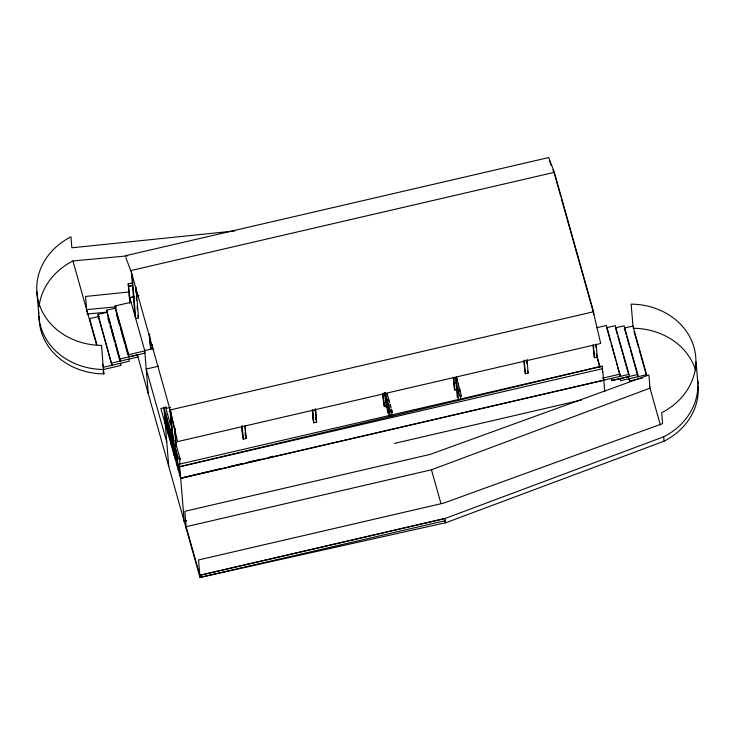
<?xml version="1.0" encoding="UTF-8"?>
<svg xmlns="http://www.w3.org/2000/svg" width="735" height="735" viewBox="0 0 735 735"><rect width="100%" height="100%" fill="white"/><g stroke="black" fill="none" stroke-linecap="round" stroke-linejoin="round"><path stroke-width="1.1" d="M165.228 423.47L180.681 478.375L184.219 521.409L186.368 520.61M697.561 379.379A67.096 58.285 -4.7 0 1 663.687 436.801L445.153 518.46L199.81 575.248L186.148 526.701L431.454 469.803L649.997 388.144L648.913 374.979L430.186 454.395L184.88 511.294L186.322 528.897M444.859 520.545L445.511 522.861L664.054 441.202A67.096 58.285 -4.7 0 0 698.14 386.059M129.856 297.794L134.312 296.729L129.856 297.794L128.23 283.875L132.695 282.837M603.72 380.068L602.094 366.159L179.689 466.725L180.635 478.2L628.985 374.335L615.296 325.678L606.641 327.681L610.592 341.702M180.635 478.2L219.636 468.912M228.557 466.789L233.013 465.733M235.246 465.2L241.934 463.61M247.502 462.278L254.191 460.689M256.423 460.156L260.879 459.099M269.791 456.977L273.135 456.178M125.667 255.679L548.751 157.556L554.346 172.339L593.577 311.741L593.761 314.736M554.346 172.339L131.262 270.471L135.01 316.096M145.117 353.085L128.891 356.852L115.193 308.195L115.018 305.99L131.234 302.232M106.547 310.243L120.421 361.096L106.547 310.243L116.286 307.983M98.077 314.396L111.95 365.258L98.251 316.601L98.077 314.396L106.722 312.393M89.789 320.846L89.606 318.65L99.335 316.39M135.975 286.999L138.52 317.878L135.699 318.531L132.098 274.78M148.25 393.602L144.712 350.558L153.643 348.491M128.891 356.852L128.708 354.647L144.933 350.889M120.246 358.9L137.546 354.886L137.73 357.081L111.766 363.053M120.604 363.292L120.788 365.497L103.479 369.503A67.096 58.285 -4.7 0 1 38.725 311.732M158.512 366.186L146.228 369.034L166.744 441.937M166.459 407.227L160.882 408.522L165.256 424.077M170.529 407.41L166.092 408.44L165.66 406.914L165.733 407.815M593.577 311.741L170.492 409.873L174.158 455.195M169.693 422.432L171.926 421.918M596.728 327.7L606.458 325.44L620.331 376.302L617.896 367.647M624.309 328.067L632.964 326.055L631.154 304.134A67.096 58.285 -4.7 0 1 694.015 347.37A67.096 58.285 -4.7 0 1 661.702 412.675L662.602 423.636L443.885 503.052L198.569 559.951L199.993 577.444L445.483 522.75M241.723 426.429L243.257 439.162L246.078 438.51L245.049 425.923M312.246 410.075L313.771 422.809L316.592 422.156L315.563 409.57M453.274 377.367L454.12 387.657L454.809 390.101L456.683 389.66M523.789 361.004L525.323 373.748L528.143 373.086L527.013 359.36M592.888 344.981L594.422 357.715L597.243 357.063L596.214 344.476M179.946 475.756L179 464.281L602.094 366.159M602.774 368.593L179.689 466.725L179 464.281M602.847 378.112L620.156 374.097M180.681 478.375L603.766 380.243L603.031 377.634M611.86 380.5L637.815 374.483L624.125 325.825L615.471 327.828L617.299 334.37M611.254 378.387L611.869 380.546L629.169 376.531L628.985 374.335M620.083 378.534L620.698 380.693L646.653 374.712L632.964 326.055M628.618 377.689L629.528 380.932L642.509 377.919M394.465 443.407L581.56 400.015M184.219 521.409L186.451 520.894M199.837 575.358L445.153 518.46L445.511 522.861M445.327 520.656L199.993 577.444L137.371 354.95M234.805 230.937L71.846 247.805L70.946 236.845A67.096 58.285 -4.7 0 0 38.633 302.149A67.096 58.285 -4.7 0 0 101.494 345.386L103.846 373.904L103.139 371.763M128.846 291.979L85.545 296.462L86.803 311.824M39.074 306.467A67.096 58.285 -4.7 0 1 72.93 260.962L127.679 255.853M86.629 309.619L116.277 306.853M86.987 314.02L106.373 312.21M549.311 160.478L551.305 165.752M552.904 169.978L554.098 173.148M125.823 257.544L131.409 272.336L170.649 411.738L177.622 441.616L600.716 343.484L593.733 313.606L561.292 198.358M634.057 331.503L638.623 347.719M639.229 349.888L646.23 374.749M649.418 386.105L660.342 424.904M624.309 328.021L626.128 334.508M626.744 336.676L629.785 347.49M630.391 349.649L637.998 376.678L637.815 374.483M617.914 336.529L623.087 354.913M623.693 357.072L628.26 373.288M611.208 343.861L615.765 360.077M616.38 362.245L617.29 365.488M554.502 174.204L560.676 196.162M596.351 353.893L600.063 367.068M596.462 355.409L599.806 367.298M527.454 370.651L528.143 373.086M456.435 383.771L456.003 382.246L457.262 397.488M457.896 388.962L457.464 387.437L458.539 400.502M431.454 469.803L440.89 503.319M389.688 402.826L387.115 393.675L387.29 395.853M391.149 408.017L390.12 404.351L390.294 406.529M385.039 392.361L390.597 412.105L392.361 411.692L392.435 412.592L391.571 409.542L392.113 416.074M385.351 394.089L384.919 392.563L386.169 407.806M386.812 399.27L386.38 397.745L387.63 412.987M388.356 404.764L387.924 403.239L388.999 416.304M389.816 409.946L389.385 408.421L390.009 416.047M382.76 393.721L384.286 406.455L386.169 406.014L384.286 406.381L383.183 393.197M131.528 273.769L132.217 276.213M170.759 413.171L169.987 410.424L173.469 452.751M152.035 347.242L152.467 348.767L152.108 344.412M166.165 409.34L170.548 424.894M174.921 440.458L180.25 459.366L180.176 458.465L178.412 458.879L163.905 407.328L168.765 466.504M137.831 315.434L138.52 317.878M163.978 408.219L164.401 409.744M165.779 414.632L165.347 413.107L166.597 428.349M167.323 420.117L166.891 418.592L168.15 433.834M168.784 425.308L168.352 423.783L169.61 439.025M170.327 430.793L169.895 429.268L171.154 444.519M171.788 435.984L171.356 434.458L172.615 449.701M172.734 439.337L173.157 440.862M174.618 446.044L174.195 444.519L175.445 459.77M176.161 451.538L175.738 450.013L176.988 465.255M177.622 456.729L177.199 455.195L178.449 470.446M129.167 295.351L144.712 350.558M137.114 354.922L137.73 357.081M115.018 305.99L128.708 354.647M116.599 314.709L119.64 325.522M120.246 327.691L121.156 330.934M121.771 333.093L124.812 343.906M125.419 346.066L127.853 354.72M107.825 317.878L109.34 323.29M109.956 325.449L110.866 328.692M111.472 330.851L114.513 341.665M115.129 343.833L116.038 347.076M116.644 349.235L119.695 360.049M120.172 363.329L120.788 365.497M89.606 318.65L96.91 344.596M102.385 364.064L103.295 367.307L129.25 361.243L129.075 359.048M72.93 260.962L96.478 344.642M103.231 371.745L103.846 373.904A67.096 58.285 -4.7 0 1 39.084 316.133M456.738 378.176L461.451 396.257L461.378 395.356L459.614 395.77L454.901 377.689L454.974 378.589M384.497 393.4L386.16 401.246M174.774 428.018L175.049 431.39L170.685 412.941L172.229 432.042L173.653 438.767M315.343 408.724L316.592 422.156M244.939 426.199L246.078 438.51M174.792 431.032L175.105 434.394M175.307 436.627L176.244 446.705L174.811 428.229M696.082 361.942L697.892 383.936M663.687 436.801L664.054 441.202M629.353 378.727L629.528 380.932M620.515 378.488L620.698 380.739M611.685 378.35L611.869 380.546M603.766 380.243L604.703 391.571M602.351 369.282L602.608 372.415M595.708 344.329L595.993 347.756M593.393 345.138L594.422 357.715M526.609 360.352L526.885 363.788M524.193 360.021L525.323 373.748M459.66 388.549L459.926 391.819M460.285 396.174L460.551 399.436M458.199 383.367L458.465 386.628M456.591 376.862L456.968 381.437M453.771 377.514L454.809 390.101M388.567 398.866L388.751 401.044M382.981 393.381L383.339 397.736M315.067 409.423L315.251 411.71M315.719 417.425L315.912 419.713M312.742 410.222L313.771 422.809M245.113 432.639L245.398 436.066M242.127 425.436L243.257 439.162M179.386 456.316L180.011 463.941M174.599 431.509L174.875 434.936M175.252 439.512L175.628 444.087M172.229 432.042L174.149 455.121M170.217 410.213L170.336 411.646M170.419 412.28L170.86 417.719M169.96 409.294L170.079 410.736M149.453 333.929L150.703 349.171L149.196 334.581M135.663 289.131L135.947 292.558M136.324 297.133L136.609 300.569M137.077 306.284L137.362 309.72M128.23 283.875L129.819 303.279M36.925 291.823L38.734 313.827M382.889 393.758L383.606 404.011M312.366 410.112L313.092 420.365M241.852 426.465L242.578 436.719M697.607 381.493A67.096 58.285 -4.7 0 1 697.928 383.78M633.138 328.26A67.096 58.285 -4.7 0 1 695.705 370.486M132.254 285.52L128.91 286.31L132.263 285.538M138.777 295.672L136.545 296.196L138.786 295.718"/></g></svg>
